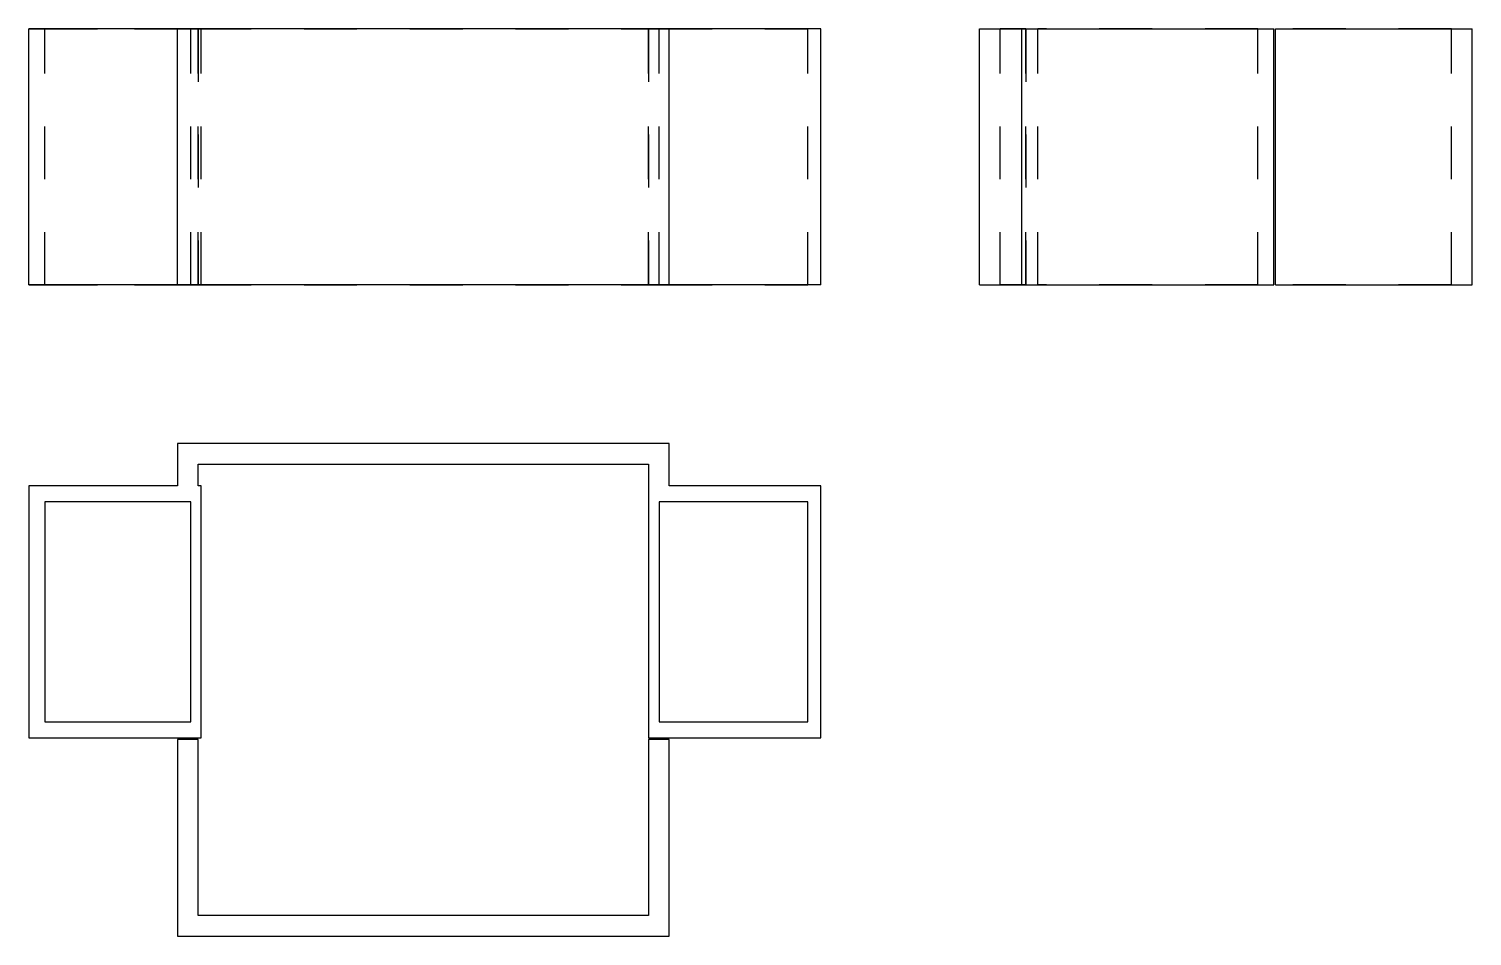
# Model space of a CAD drawing. Extents: x 0 to 2.73, y 0 to 1.72.
import ezdxf

# ---------------------------------------------------------------- set-up
doc = ezdxf.new("R2010")
doc.units = 0
doc.linetypes.add('HIDDEN', pattern=[0.074897, 0.049956, -0.024941])
for name, color, linetype in [('FRONT', 7, 'CONTINUOUS'), ('FRONT_HID', 7, 'HIDDEN'), ('LEFT', 7, 'CONTINUOUS'), ('LEFT_HID', 7, 'HIDDEN'), ('TOP', 7, 'CONTINUOUS')]:
    doc.layers.add(name, color=color, linetype=linetype)

msp = doc.modelspace()

# ---------------------------------------------------------------- linework, layer by layer
at = {"layer": 'FRONT'}
for p, q in [((0.28125, 1.715789), (0, 1.715789)), ((0, 1.231414), (0, 1.715789)), ((1.210938, 1.715789), (0.28125, 1.715789)), ((0.28125, 1.231414), (0.28125, 1.715789)), ((1.212007, 1.715789), (1.210938, 1.715789)), ((1.210938, 1.231414), (1.210938, 1.715789)), ((1.497944, 1.715789), (1.212007, 1.715789)), ((1.497944, 1.231414), (1.497944, 1.715789)), ((0.28125, 1.231414), (0, 1.231414)), ((1.210938, 1.231414), (0.28125, 1.231414)), ((1.212007, 1.231414), (1.210938, 1.231414)), ((1.497944, 1.231414), (1.212007, 1.231414))]:
    msp.add_line(p, q, dxfattribs=at)
at = {"layer": 'FRONT_HID', "linetype": 'HIDDEN'}
for p, q in [((0, 1.715789), (0.285938, 1.715789)), ((0.030099, 1.715789), (0.306003, 1.715789)), ((0.306003, 1.715789), (0.030099, 1.715789)), ((0.030099, 1.231414), (0.030099, 1.715789)), ((0.030099, 1.231414), (0.030099, 1.715789)), ((0.320395, 1.715789), (0.28125, 1.715789)), ((0.285938, 1.715789), (0.28125, 1.715789)), ((0.28125, 1.715789), (0.320395, 1.715789)), ((0.320395, 1.715789), (0.285938, 1.715789)), ((0.285938, 1.715789), (0.326069, 1.715789)), ((0.306003, 1.231414), (0.306003, 1.715789)), ((0.306003, 1.231414), (0.306003, 1.715789)), ((1.171793, 1.715789), (0.320395, 1.715789)), ((0.320395, 1.231414), (0.320395, 1.715789)), ((0.320395, 1.231414), (0.320395, 1.715789)), ((0.320395, 1.715789), (1.171793, 1.715789)), ((0.320395, 1.231414), (0.320395, 1.715789)), ((0.320395, 1.715789), (0.320395, 1.231414)), ((0.326069, 1.715789), (0.320395, 1.715789)), ((0.326069, 1.231414), (0.326069, 1.715789)), ((0.326069, 1.231414), (0.326069, 1.715789)), ((1.210938, 1.715789), (1.171793, 1.715789)), ((1.171793, 1.231414), (1.171793, 1.715789)), ((1.171793, 1.231414), (1.171793, 1.715789)), ((1.171793, 1.231414), (1.171793, 1.715789)), ((1.171793, 1.715789), (1.171875, 1.715789)), ((1.171793, 1.231414), (1.171793, 1.715789)), ((1.171875, 1.231414), (1.171875, 1.715789)), ((1.171875, 1.715789), (1.212007, 1.715789)), ((1.171875, 1.715789), (1.171875, 1.231414)), ((1.171875, 1.715789), (1.210938, 1.715789)), ((1.210938, 1.715789), (1.171875, 1.715789)), ((1.191941, 1.715789), (1.472862, 1.715789)), ((1.472862, 1.715789), (1.191941, 1.715789)), ((1.191941, 1.231414), (1.191941, 1.715789)), ((1.191941, 1.231414), (1.191941, 1.715789)), ((1.472862, 1.231414), (1.472862, 1.715789)), ((1.472862, 1.231414), (1.472862, 1.715789)), ((0, 1.231414), (0.285938, 1.231414)), ((0.030099, 1.231414), (0.306003, 1.231414)), ((0.306003, 1.231414), (0.030099, 1.231414)), ((0.320395, 1.231414), (0.28125, 1.231414)), ((0.285938, 1.231414), (0.28125, 1.231414)), ((0.28125, 1.231414), (0.320395, 1.231414)), ((0.320395, 1.231414), (0.285938, 1.231414)), ((0.285938, 1.231414), (0.326069, 1.231414)), ((1.171793, 1.231414), (0.320395, 1.231414)), ((0.320395, 1.231414), (1.171793, 1.231414)), ((0.326069, 1.231414), (0.320395, 1.231414)), ((1.210938, 1.231414), (1.171793, 1.231414)), ((1.171793, 1.231414), (1.171875, 1.231414)), ((1.171875, 1.231414), (1.212007, 1.231414)), ((1.171875, 1.231414), (1.210938, 1.231414)), ((1.210938, 1.231414), (1.171875, 1.231414)), ((1.191941, 1.231414), (1.472862, 1.231414)), ((1.472862, 1.231414), (1.191941, 1.231414))]:
    msp.add_line(p, q, dxfattribs=at)
at = {"layer": 'LEFT'}
for p, q in [((1.797533, 1.715789), (1.877796, 1.715789)), ((1.797533, 1.231414), (1.797533, 1.715789)), ((1.877796, 1.231414), (1.877796, 1.715789)), ((1.877796, 1.715789), (2.354359, 1.715789)), ((2.354359, 1.231414), (2.354359, 1.715789)), ((2.357484, 1.231414), (2.357484, 1.715789)), ((2.357484, 1.715789), (2.729359, 1.715789)), ((2.729359, 1.231414), (2.729359, 1.715789)), ((1.797533, 1.231414), (1.877796, 1.231414)), ((1.877796, 1.231414), (2.354359, 1.231414)), ((2.357484, 1.231414), (2.729359, 1.231414))]:
    msp.add_line(p, q, dxfattribs=at)
at = {"layer": 'LEFT_HID', "linetype": 'HIDDEN'}
for p, q in [((1.877796, 1.715789), (1.836678, 1.715789)), ((1.836678, 1.715789), (1.885609, 1.715789)), ((1.836678, 1.231414), (1.836678, 1.715789)), ((1.836678, 1.231414), (1.836678, 1.715789)), ((1.885609, 1.715789), (1.877796, 1.715789)), ((1.877796, 1.715789), (1.885609, 1.715789)), ((1.877796, 1.715789), (1.885609, 1.715789)), ((1.885609, 1.715789), (1.877796, 1.715789)), ((1.885609, 1.715789), (1.885609, 1.231414)), ((1.885609, 1.715789), (2.354359, 1.715789)), ((1.885609, 1.231414), (1.885609, 1.715789)), ((1.907895, 1.715789), (2.32426, 1.715789)), ((2.32426, 1.715789), (1.907895, 1.715789)), ((1.907895, 1.231414), (1.907895, 1.715789)), ((1.907895, 1.231414), (1.907895, 1.715789)), ((1.907895, 1.715789), (2.32426, 1.715789)), ((2.32426, 1.715789), (1.907895, 1.715789)), ((1.907895, 1.231414), (1.907895, 1.715789)), ((1.907895, 1.231414), (1.907895, 1.715789)), ((2.32426, 1.231414), (2.32426, 1.715789)), ((2.32426, 1.231414), (2.32426, 1.715789)), ((2.32426, 1.231414), (2.32426, 1.715789)), ((2.32426, 1.231414), (2.32426, 1.715789)), ((2.357484, 1.715789), (2.690214, 1.715789)), ((2.690214, 1.715789), (2.357484, 1.715789)), ((2.690214, 1.231414), (2.690214, 1.715789)), ((2.690214, 1.231414), (2.690214, 1.715789)), ((1.877796, 1.231414), (1.836678, 1.231414)), ((1.836678, 1.231414), (1.885609, 1.231414)), ((1.885609, 1.231414), (1.877796, 1.231414)), ((1.877796, 1.231414), (1.885609, 1.231414)), ((1.877796, 1.231414), (1.885609, 1.231414)), ((1.885609, 1.231414), (1.877796, 1.231414)), ((1.885609, 1.231414), (2.354359, 1.231414)), ((1.907895, 1.231414), (2.32426, 1.231414)), ((2.32426, 1.231414), (1.907895, 1.231414)), ((1.907895, 1.231414), (2.32426, 1.231414)), ((2.32426, 1.231414), (1.907895, 1.231414)), ((2.357484, 1.231414), (2.690214, 1.231414)), ((2.690214, 1.231414), (2.357484, 1.231414))]:
    msp.add_line(p, q, dxfattribs=at)
at = {"layer": 'TOP'}
for p, q in [((1.210938, 0.931826), (0.28125, 0.931826)), ((0.28125, 0.931826), (0.28125, 0.851562)), ((1.210938, 0.851562), (1.210938, 0.931826)), ((0.320395, 0.851562), (0.320395, 0.892681)), ((0.320395, 0.892681), (1.171793, 0.892681)), ((1.171793, 0.892681), (1.171793, 0.84375)), ((0.28125, 0.851562), (0, 0.851562)), ((0, 0.851562), (0, 0.375)), ((0.326069, 0.851562), (0.320395, 0.851562)), ((0.326069, 0.375), (0.326069, 0.851562)), ((1.212007, 0.851562), (1.210938, 0.851562)), ((1.497944, 0.851562), (1.212007, 0.851562)), ((1.497944, 0.375), (1.497944, 0.851562)), ((0.030099, 0.821464), (0.030099, 0.405099)), ((0.306003, 0.821464), (0.030099, 0.821464)), ((0.306003, 0.405099), (0.306003, 0.821464)), ((1.171793, 0.84375), (1.171875, 0.84375)), ((1.171875, 0.84375), (1.171875, 0.375)), ((1.191941, 0.821464), (1.191941, 0.405099)), ((1.472862, 0.821464), (1.191941, 0.821464)), ((1.472862, 0.405099), (1.472862, 0.821464)), ((0.030099, 0.405099), (0.306003, 0.405099)), ((1.191941, 0.405099), (1.472862, 0.405099)), ((0, 0.375), (0.285938, 0.375)), ((0.320395, 0.371875), (0.28125, 0.371875)), ((0.28125, 0.371875), (0.28125, 0)), ((0.285938, 0.375), (0.326069, 0.375)), ((0.320395, 0.039145), (0.320395, 0.371875)), ((1.210938, 0.371875), (1.171793, 0.371875)), ((1.171793, 0.371875), (1.171793, 0.039145)), ((1.171875, 0.375), (1.212007, 0.375)), ((1.210938, 0), (1.210938, 0.371875)), ((1.212007, 0.375), (1.497944, 0.375)), ((1.171793, 0.039145), (0.320395, 0.039145)), ((0.28125, 0), (1.210938, 0))]:
    msp.add_line(p, q, dxfattribs=at)

doc.saveas('drawing.dxf')
